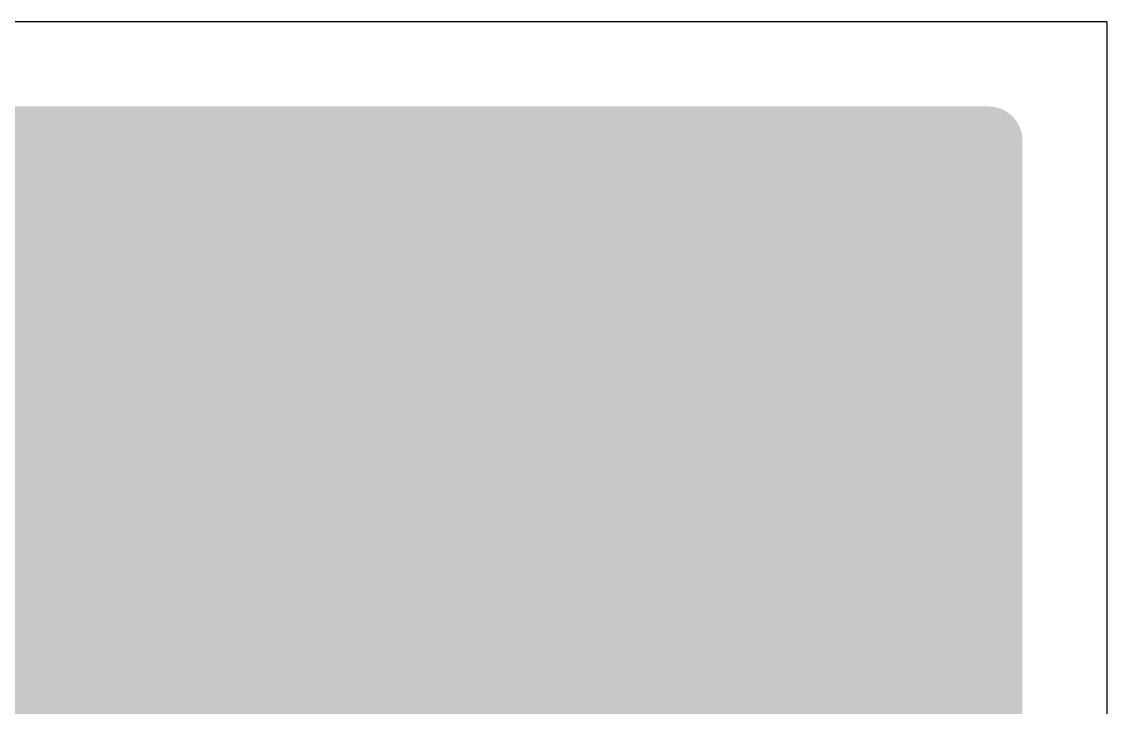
# Model space of a CAD drawing. Extents: x -0.1 to 1.18, y 0 to 3.76.
# Drawn here: x 0.638 to 1.15, y 3.177 to 3.5 of the extents above; entities that cross this region are included whole.
import ezdxf

# ---------------------------------------------------------------- set-up
doc = ezdxf.new("R2010")
doc.units = 0
for name, color, linetype in [('1', 12, 'CONTINUOUS'), ('16', 132, 'CONTINUOUS'), ('20', 31, 'CONTINUOUS')]:
    doc.layers.add(name, color=color, linetype=linetype)

msp = doc.modelspace()

# ---------------------------------------------------------------- linework, layer by layer
at = {"layer": '1'}
for points, const_width in [([(0.576378, 3.43937), (1.01313, 3.43937)], 0.032), ([(1.01313, 3.43937), (1.06, 3.3925)], 0.032), ([(1.06, 3.3925), (1.06, 1.8)], 0.016), ([(0.576378, 3.380315), (0.924685, 3.380315)], 0.032), ([(0.995, 3.31), (0.924685, 3.380315)], 0.032), ([(0.576378, 3.32126), (0.84374, 3.32126)], 0.032), ([(0.84374, 3.32126), (0.93, 3.235)], 0.032), ([(0.995, 1.84), (0.995, 3.31)], 0.016), ([(0.576378, 3.262205), (0.762795, 3.262205)], 0.032), ([(0.8625, 3.1625), (0.762795, 3.262205)], 0.032), ([(0.93, 3.235), (0.93, 1.885)], 0.016), ([(0.576378, 3.20315), (0.70685, 3.20315)], 0.032), ([(0.785, 3.125), (0.70685, 3.20315)], 0.032), ([(0.8625, 2.9625), (0.8625, 3.1625)], 0.032)]:
    msp.add_lwpolyline(points, dxfattribs=dict(at, const_width=const_width))
for points, const_width in [([(1.018787, 3.445027, 1), (1.007473, 3.433713)], 0.016), ([(1.01313, 3.43137, 1), (1.01313, 3.44737)], 0.016), ([(1.054343, 3.386843, 1), (1.065657, 3.398157)], 0.016), ([(1.064, 3.3925, 1), (1.056, 3.3925)], 0.008), ([(0.930342, 3.385972, 1), (0.919028, 3.374658)], 0.016), ([(0.924685, 3.372315, 1), (0.924685, 3.388315)], 0.016), ([(0.849397, 3.326917, 1), (0.838083, 3.315603)], 0.016), ([(0.84374, 3.31326, 1), (0.84374, 3.32926)], 0.016), ([(0.989343, 3.304343, 1), (1.000657, 3.315657)], 0.016), ([(0.999, 3.31, 1), (0.991, 3.31)], 0.008), ([(0.768452, 3.267862, 1), (0.757138, 3.256548)], 0.016), ([(0.762795, 3.254205, 1), (0.762795, 3.270205)], 0.016), ([(0.924343, 3.229343, 1), (0.935657, 3.240657)], 0.016), ([(0.934, 3.235, 1), (0.926, 3.235)], 0.008), ([(0.712507, 3.208806, 1), (0.701194, 3.197493)], 0.016), ([(0.70685, 3.19515, 1), (0.70685, 3.21115)], 0.016), ([(0.8705, 3.1625, 1), (0.8545, 3.1625)], 0.016)]:
    msp.add_lwpolyline(points, format="xyb", dxfattribs=dict(at, const_width=const_width))
at = {"layer": '16', "const_width": 0.032}
for points in [[(0.056, 3.444), (1.094, 3.444)], [(1.094, 3.444), (1.094, 0.227064)], [(0.056, 3.424), (1.094, 3.424)], [(0.056, 3.392), (1.094, 3.392)], [(0.056, 3.36), (1.094, 3.36)], [(0.056, 3.328), (1.094, 3.328)], [(0.056, 3.296), (1.094, 3.296)], [(0.056, 3.264), (1.094, 3.264)], [(0.056, 3.232), (1.094, 3.232)], [(0.056, 3.2), (1.094, 3.2)], [(0.056, 3.168), (1.094, 3.168)]]:
    msp.add_lwpolyline(points, dxfattribs=at)
at = {"layer": '16', "const_width": 0.016}
for points in [[(1.102, 3.444, 1), (1.086, 3.444)], [(1.094, 3.436, 1), (1.094, 3.452)], [(1.094, 3.416, 1), (1.094, 3.432)], [(1.094, 3.384, 1), (1.094, 3.4)], [(1.094, 3.352, 1), (1.094, 3.368)], [(1.094, 3.32, 1), (1.094, 3.336)], [(1.094, 3.288, 1), (1.094, 3.304)], [(1.094, 3.256, 1), (1.094, 3.272)], [(1.094, 3.224, 1), (1.094, 3.24)], [(1.094, 3.192, 1), (1.094, 3.208)], [(1.094, 3.16, 1), (1.094, 3.176)]]:
    msp.add_lwpolyline(points, format="xyb", dxfattribs=at)
at = {"layer": '20'}
for p, q in [((1.15, 3.5), (0, 3.5)), ((1.15, 0), (1.15, 3.5))]:
    msp.add_line(p, q, dxfattribs=at)

doc.saveas('drawing.dxf')
